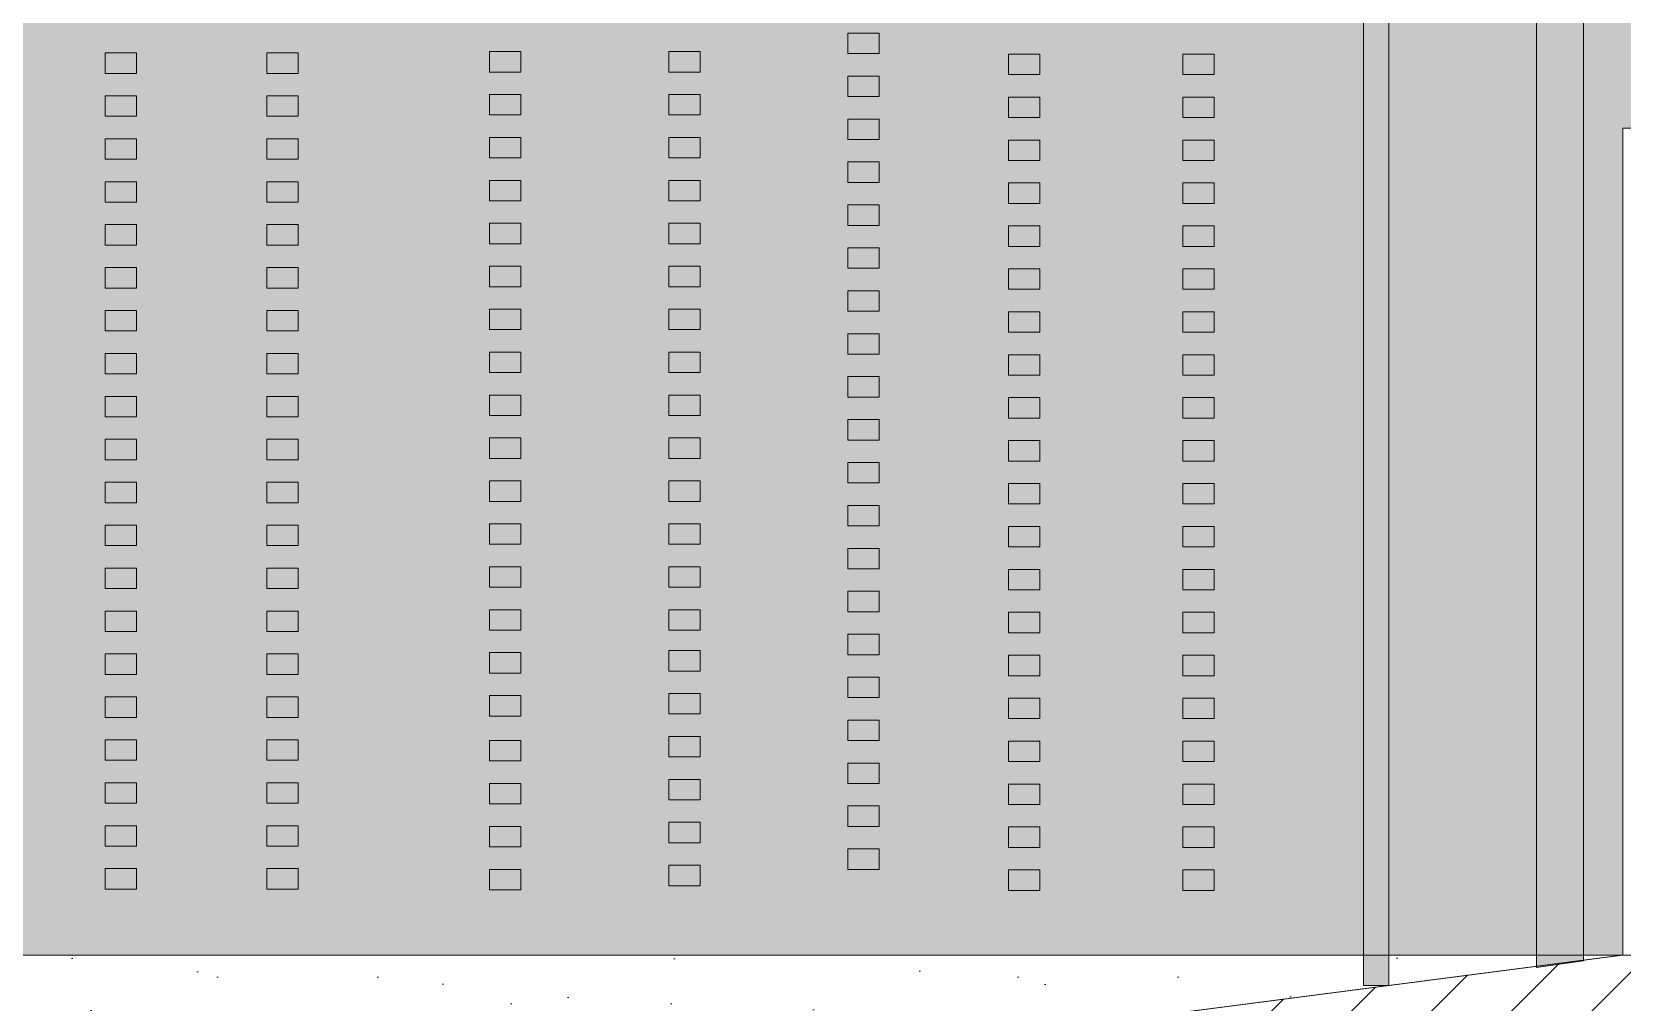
# Model space of a CAD drawing. Header units: millimetres. Extents: x 476244520 to 476657119, y 4620824743 to 4621446928.
# Drawn here: x 476624917 to 476629975, y 4621025817 to 4621028902 of the extents above; entities that cross this region are included whole.
import ezdxf

# ---------------------------------------------------------------- set-up
doc = ezdxf.new("R2010")
doc.units = ezdxf.units.MM
doc.header["$MEASUREMENT"] = 0
for name, color, linetype, lineweight in [('0_Pen_No__250_Pen_No__255', 255, 'Continuous', 0), ('0_Pen_No__250_Pen_No__7', 7, 'Continuous', 0), ('2D Drafting - General_Pen_No__7_Pen_No__250', 7, 'Continuous', 0), ('2D Drafting - General_Pen_No__7_Pen_No__7', 7, 'Continuous', 0), ('New_2D Drafting - General_Pen_No__30_Pen_No__9_Pen_No__9_Pen_No__255', 255, 'Continuous', 0), ('New_2D Drafting - General_Pen_No__30_Pen_No__9_Pen_No__9_Pen_No__42', 250, 'Continuous', 0), ('New_2D Drafting - General_Pen_No__30_Pen_No__9_Pen_No__9_Pen_No__7', 7, 'Continuous', 0), ('New_Structural - Bearing_Pen_No__250', 7, 'Continuous', 0)]:
    doc.layers.add(name, color=color, linetype=linetype, lineweight=lineweight)
doc.layers.add('New_2D Drafting - General_Pen_No__30_Pen_No__9_Pen_No__9_Pen_No__254', color=7, linetype='Continuous', lineweight=0, true_color=0xcccccc)

msp = doc.modelspace()

# ---------------------------------------------------------------- hatches: boundary and pattern name
at = {"layer": '0_Pen_No__250_Pen_No__255', "linetype": 'Continuous', "lineweight": 0, "true_color": 0x3f3f3f}
msp.add_hatch(color=250, dxfattribs=at).paths.add_polyline_path([(476629231.964, 4621025869.8), (476629231.699, 4621035931.231), (476629151.7, 4621035931.231), (476629151.7, 4621035828.83), (476629151.695, 4621025869.8)])
at = {"layer": '2D Drafting - General_Pen_No__7_Pen_No__7', "linetype": 'Continuous', "lineweight": 0}
h = msp.add_hatch(dxfattribs=at)
h.set_pattern_fill('MASONRY_BLOCK', style=0, pattern_type=2)
h.set_pattern_definition([(45, (476844527.15, 4621385791.04), (-127.27922, 127.27922), [])])
h.paths.add_polyline_path([(476638990.415, 4621025966.681), (476638990.415, 4621025409.695), (476629956.096, 4621025409.695), (476612277.026, 4621023110.182), (476607039.153, 4621023110.189), (476607039.153, 4621023667.311), (476612277.162, 4621023666.024), (476629976.822, 4621025966.681)])
at = {"layer": 'New_2D Drafting - General_Pen_No__30_Pen_No__9_Pen_No__9_Pen_No__254', "linetype": 'Continuous', "lineweight": 0, "true_color": 0xcccccc}
h = msp.add_hatch(dxfattribs=at)
h.set_pattern_fill('BRICK___RUNNING_BOND', color=254, style=0, pattern_type=2)
h.set_pattern_definition([(0, (476622876.87, 4621034175.24), (0, 66.64), []), (90, (476622876.87, 4621034175.24), (-244.8, 0), [66.64, -66.64]), (90, (476622999.27, 4621034241.88), (-244.8, 0), [66.64, -66.64])])
h.paths.add_polyline_path([(476630047.219, 4621038706.026), (476630047.226, 4621028596.024), (476629976.822, 4621028596.024), (476629976.822, 4621025966.681), (476629972.268, 4621025966.024), (476612277.162, 4621025966.024), (476612207.162, 4621025966.024), (476612207.162, 4621029166.014), (476612207.162, 4621039165.621), (476630047.219, 4621039165.617)])
h.paths.add_polyline_path([(476621777.992, 4621031666.024), (476620177.559, 4621031666.024), (476620177.559, 4621030066.024), (476621777.992, 4621030066.024)], flags=0)
h.paths.add_polyline_path([(476621777.558, 4621036466.024), (476620177.559, 4621036466.024), (476620177.559, 4621038066.024), (476621777.558, 4621038066.024)], flags=0)
h.paths.add_polyline_path([(476620177.559, 4621033266.024), (476621777.992, 4621033266.024), (476621777.992, 4621034866.024), (476620177.559, 4621034866.024)], flags=0)
h.paths.add_polyline_path([(476620177.077, 4621026866.024), (476620177.077, 4621028466.024), (476621777.078, 4621028466.024), (476621777.078, 4621026866.024)], flags=0)
h.paths.add_polyline_path([(476618177.219, 4621038066.024), (476616577.219, 4621038066.024), (476616577.219, 4621036466.024), (476618177.219, 4621036466.024)], flags=0)
h.paths.add_polyline_path([(476618177.219, 4621034866.024), (476616577.219, 4621034866.024), (476616577.219, 4621033266.024), (476618177.219, 4621033266.024)], flags=0)
h.paths.add_polyline_path([(476618177.219, 4621031666.024), (476616577.219, 4621031666.024), (476616577.219, 4621030066.024), (476618177.219, 4621030066.024)], flags=0)
h.paths.add_polyline_path([(476618176.823, 4621028466.024), (476616576.823, 4621028466.024), (476616576.823, 4621026866.024), (476618176.823, 4621026866.024)], flags=0)
at = {"layer": 'New_2D Drafting - General_Pen_No__30_Pen_No__9_Pen_No__9_Pen_No__255', "linetype": 'Continuous', "lineweight": 0}
msp.add_hatch(color=255, dxfattribs=at).paths.add_polyline_path([(476629701.868, 4621025927.057), (476629851.868, 4621025948.674), (476629851.868, 4621038466.05), (476629701.868, 4621038466.05)])
at = {"layer": 'New_2D Drafting - General_Pen_No__30_Pen_No__9_Pen_No__9_Pen_No__42', "linetype": 'Continuous', "lineweight": 0}
h = msp.add_hatch(dxfattribs=at)
h.set_pattern_fill('CUT_STONE', color=250, style=0, pattern_type=2)
h.set_pattern_definition([(45, (476622876.87, 4621034975.24), (-254.5584, 254.5584), [0, -240, 0, -360]), (110, (476623676.87, 4621034975.24), (338.289, 123.127), [0, -176, 0, -304])])
h.paths.add_polyline_path([(476612277.162, 4621025966.024), (476629972.268, 4621025966.024), (476612277.162, 4621023666.024)])

# ---------------------------------------------------------------- linework, layer by layer
at = {"layer": '0_Pen_No__250_Pen_No__7', "color": 7, "linetype": 'Continuous', "lineweight": 0, "flags": 128}
msp.add_lwpolyline([(476629231.964, 4621025869.8), (476629231.699, 4621035931.231), (476629151.7, 4621035931.231), (476629151.7, 4621035828.83), (476629151.695, 4621025869.8)], close=True, dxfattribs=at)
at = {"layer": '2D Drafting - General_Pen_No__7_Pen_No__250', "color": 7, "linetype": 'Continuous', "lineweight": 0, "flags": 128}
msp.add_lwpolyline([(476638990.415, 4621025966.681), (476638990.415, 4621025409.695), (476629956.096, 4621025409.695), (476612277.026, 4621023110.182), (476607039.153, 4621023110.189), (476607039.153, 4621023667.311), (476612277.162, 4621023666.024), (476629976.822, 4621025966.681)], close=True, dxfattribs=at)
at = {"layer": 'New_2D Drafting - General_Pen_No__30_Pen_No__9_Pen_No__9_Pen_No__7', "color": 7, "linetype": 'Continuous', "lineweight": 0, "flags": 128}
for points in [[(476630047.219, 4621038706.026), (476630047.226, 4621028596.024), (476629976.822, 4621028596.024), (476629976.822, 4621025966.681), (476629972.268, 4621025966.024), (476612277.162, 4621025966.024), (476612207.162, 4621025966.024), (476612207.162, 4621029166.014), (476612207.162, 4621039165.621), (476630047.219, 4621039165.617)], [(476629701.868, 4621025927.057), (476629851.868, 4621025948.674), (476629851.868, 4621038466.05), (476629701.868, 4621038466.05)], [(476612277.162, 4621025966.024), (476629972.268, 4621025966.024), (476612277.162, 4621023666.024)]]:
    msp.add_lwpolyline(points, close=True, dxfattribs=at)
at = {"layer": 'New_Structural - Bearing_Pen_No__250', "color": 7, "linetype": 'Continuous', "lineweight": 0}
for p, q in [((476627511.732, 4621028832.887), (476627511.732, 4621028897.887)), ((476627611.404, 4621028897.887), (476627511.732, 4621028897.887)), ((476627611.404, 4621028832.887), (476627611.404, 4621028897.887)), ((476625149.596, 4621028835.163), (476625249.269, 4621028835.163)), ((476625149.596, 4621028770.163), (476625149.596, 4621028835.163)), ((476625249.269, 4621028770.163), (476625249.269, 4621028835.163)), ((476625664.33, 4621028835.163), (476625764.002, 4621028835.163)), ((476625664.33, 4621028770.163), (476625664.33, 4621028835.163)), ((476625764.002, 4621028770.163), (476625764.002, 4621028835.163)), ((476626372.387, 4621028774.404), (476626372.387, 4621028839.404)), ((476626472.06, 4621028839.404), (476626372.387, 4621028839.404)), ((476626472.06, 4621028774.404), (476626472.06, 4621028839.404)), ((476626942.06, 4621028774.404), (476626942.06, 4621028839.404)), ((476627041.732, 4621028839.404), (476626942.06, 4621028839.404)), ((476627041.732, 4621028774.404), (476627041.732, 4621028839.404)), ((476627611.404, 4621028832.887), (476627511.732, 4621028832.887)), ((476628023.284, 4621028831.085), (476628122.957, 4621028831.085)), ((476628023.284, 4621028766.085), (476628023.284, 4621028831.085)), ((476628122.957, 4621028766.085), (476628122.957, 4621028831.085)), ((476628577.567, 4621028831.085), (476628677.239, 4621028831.085)), ((476628577.567, 4621028766.085), (476628577.567, 4621028831.085)), ((476628677.239, 4621028766.085), (476628677.239, 4621028831.085)), ((476625149.596, 4621028770.163), (476625249.269, 4621028770.163)), ((476625664.33, 4621028770.163), (476625764.002, 4621028770.163)), ((476626472.06, 4621028774.404), (476626372.387, 4621028774.404)), ((476627041.732, 4621028774.404), (476626942.06, 4621028774.404)), ((476627511.732, 4621028696.37), (476627511.732, 4621028761.37)), ((476627611.404, 4621028761.37), (476627511.732, 4621028761.37)), ((476627611.404, 4621028696.37), (476627611.404, 4621028761.37)), ((476628023.284, 4621028766.085), (476628122.957, 4621028766.085)), ((476628577.567, 4621028766.085), (476628677.239, 4621028766.085)), ((476625149.596, 4621028698.645), (476625249.269, 4621028698.645)), ((476625149.596, 4621028633.645), (476625149.596, 4621028698.645)), ((476625249.269, 4621028633.645), (476625249.269, 4621028698.645)), ((476625664.33, 4621028698.645), (476625764.002, 4621028698.645)), ((476625664.33, 4621028633.645), (476625664.33, 4621028698.645)), ((476625764.002, 4621028633.645), (476625764.002, 4621028698.645)), ((476626372.387, 4621028637.887), (476626372.387, 4621028702.887)), ((476626472.06, 4621028702.887), (476626372.387, 4621028702.887)), ((476626472.06, 4621028637.887), (476626472.06, 4621028702.887)), ((476626942.06, 4621028637.887), (476626942.06, 4621028702.887)), ((476627041.732, 4621028702.887), (476626942.06, 4621028702.887)), ((476627041.732, 4621028637.887), (476627041.732, 4621028702.887)), ((476627611.404, 4621028696.37), (476627511.732, 4621028696.37)), ((476628023.284, 4621028694.568), (476628122.957, 4621028694.568)), ((476628023.284, 4621028629.568), (476628023.284, 4621028694.568)), ((476628122.957, 4621028629.568), (476628122.957, 4621028694.568)), ((476628577.567, 4621028694.568), (476628677.239, 4621028694.568)), ((476628577.567, 4621028629.568), (476628577.567, 4621028694.568)), ((476628677.239, 4621028629.568), (476628677.239, 4621028694.568)), ((476625149.596, 4621028633.645), (476625249.269, 4621028633.645)), ((476625664.33, 4621028633.645), (476625764.002, 4621028633.645)), ((476626472.06, 4621028637.887), (476626372.387, 4621028637.887)), ((476627041.732, 4621028637.887), (476626942.06, 4621028637.887)), ((476627511.732, 4621028559.852), (476627511.732, 4621028624.852)), ((476627611.404, 4621028624.852), (476627511.732, 4621028624.852)), ((476627611.404, 4621028559.852), (476627611.404, 4621028624.852)), ((476628023.284, 4621028629.568), (476628122.957, 4621028629.568)), ((476628577.567, 4621028629.568), (476628677.239, 4621028629.568)), ((476625149.596, 4621028562.128), (476625249.269, 4621028562.128)), ((476625149.596, 4621028497.128), (476625149.596, 4621028562.128)), ((476625249.269, 4621028497.128), (476625249.269, 4621028562.128)), ((476625664.33, 4621028562.128), (476625764.002, 4621028562.128)), ((476625664.33, 4621028497.128), (476625664.33, 4621028562.128)), ((476625764.002, 4621028497.128), (476625764.002, 4621028562.128)), ((476626372.387, 4621028501.37), (476626372.387, 4621028566.37)), ((476626472.06, 4621028566.37), (476626372.387, 4621028566.37)), ((476626472.06, 4621028501.37), (476626472.06, 4621028566.37)), ((476626942.06, 4621028501.37), (476626942.06, 4621028566.37)), ((476627041.732, 4621028566.37), (476626942.06, 4621028566.37)), ((476627041.732, 4621028501.37), (476627041.732, 4621028566.37)), ((476627611.404, 4621028559.852), (476627511.732, 4621028559.852)), ((476628023.284, 4621028558.051), (476628122.957, 4621028558.051)), ((476628023.284, 4621028493.051), (476628023.284, 4621028558.051)), ((476628122.957, 4621028493.051), (476628122.957, 4621028558.051)), ((476628577.567, 4621028558.051), (476628677.239, 4621028558.051)), ((476628577.567, 4621028493.051), (476628577.567, 4621028558.051)), ((476628677.239, 4621028493.051), (476628677.239, 4621028558.051)), ((476625149.596, 4621028497.128), (476625249.269, 4621028497.128)), ((476625664.33, 4621028497.128), (476625764.002, 4621028497.128)), ((476626472.06, 4621028501.37), (476626372.387, 4621028501.37)), ((476627041.732, 4621028501.37), (476626942.06, 4621028501.37)), ((476627511.732, 4621028423.335), (476627511.732, 4621028488.335)), ((476627611.404, 4621028488.335), (476627511.732, 4621028488.335)), ((476627611.404, 4621028423.335), (476627611.404, 4621028488.335)), ((476628023.284, 4621028493.051), (476628122.957, 4621028493.051)), ((476628577.567, 4621028493.051), (476628677.239, 4621028493.051)), ((476625149.596, 4621028425.611), (476625249.269, 4621028425.611)), ((476625149.596, 4621028360.611), (476625149.596, 4621028425.611)), ((476625249.269, 4621028360.611), (476625249.269, 4621028425.611)), ((476625664.33, 4621028425.611), (476625764.002, 4621028425.611)), ((476625664.33, 4621028360.611), (476625664.33, 4621028425.611)), ((476625764.002, 4621028360.611), (476625764.002, 4621028425.611)), ((476626372.387, 4621028364.852), (476626372.387, 4621028429.852)), ((476626472.06, 4621028429.852), (476626372.387, 4621028429.852)), ((476626472.06, 4621028364.852), (476626472.06, 4621028429.852)), ((476626942.06, 4621028364.852), (476626942.06, 4621028429.852)), ((476627041.732, 4621028429.852), (476626942.06, 4621028429.852)), ((476627041.732, 4621028364.852), (476627041.732, 4621028429.852)), ((476627611.404, 4621028423.335), (476627511.732, 4621028423.335)), ((476628023.284, 4621028421.533), (476628122.957, 4621028421.533)), ((476628023.284, 4621028356.533), (476628023.284, 4621028421.533)), ((476628122.957, 4621028356.533), (476628122.957, 4621028421.533)), ((476628577.567, 4621028421.533), (476628677.239, 4621028421.533)), ((476628577.567, 4621028356.533), (476628577.567, 4621028421.533)), ((476628677.239, 4621028356.533), (476628677.239, 4621028421.533)), ((476625149.596, 4621028360.611), (476625249.269, 4621028360.611)), ((476625664.33, 4621028360.611), (476625764.002, 4621028360.611)), ((476626472.06, 4621028364.852), (476626372.387, 4621028364.852)), ((476627041.732, 4621028364.852), (476626942.06, 4621028364.852)), ((476627511.732, 4621028286.818), (476627511.732, 4621028351.818)), ((476627611.404, 4621028351.818), (476627511.732, 4621028351.818)), ((476627611.404, 4621028286.818), (476627611.404, 4621028351.818)), ((476628023.284, 4621028356.533), (476628122.957, 4621028356.533)), ((476628577.567, 4621028356.533), (476628677.239, 4621028356.533)), ((476625149.596, 4621028289.094), (476625249.269, 4621028289.094)), ((476625149.596, 4621028224.094), (476625149.596, 4621028289.094)), ((476625249.269, 4621028224.094), (476625249.269, 4621028289.094)), ((476625664.33, 4621028289.094), (476625764.002, 4621028289.094)), ((476625664.33, 4621028224.094), (476625664.33, 4621028289.094)), ((476625764.002, 4621028224.094), (476625764.002, 4621028289.094)), ((476626372.387, 4621028228.335), (476626372.387, 4621028293.335)), ((476626472.06, 4621028293.335), (476626372.387, 4621028293.335)), ((476626472.06, 4621028228.335), (476626472.06, 4621028293.335)), ((476626942.06, 4621028228.335), (476626942.06, 4621028293.335)), ((476627041.732, 4621028293.335), (476626942.06, 4621028293.335)), ((476627041.732, 4621028228.335), (476627041.732, 4621028293.335)), ((476627611.404, 4621028286.818), (476627511.732, 4621028286.818)), ((476628023.284, 4621028285.016), (476628122.957, 4621028285.016)), ((476628023.284, 4621028220.016), (476628023.284, 4621028285.016)), ((476628122.957, 4621028220.016), (476628122.957, 4621028285.016)), ((476628577.567, 4621028285.016), (476628677.239, 4621028285.016)), ((476628577.567, 4621028220.016), (476628577.567, 4621028285.016)), ((476628677.239, 4621028220.016), (476628677.239, 4621028285.016)), ((476625149.596, 4621028224.094), (476625249.269, 4621028224.094)), ((476625664.33, 4621028224.094), (476625764.002, 4621028224.094)), ((476626472.06, 4621028228.335), (476626372.387, 4621028228.335)), ((476627041.732, 4621028228.335), (476626942.06, 4621028228.335)), ((476628023.284, 4621028220.016), (476628122.957, 4621028220.016)), ((476628577.567, 4621028220.016), (476628677.239, 4621028220.016)), ((476627511.732, 4621028150.301), (476627511.732, 4621028215.301)), ((476627611.404, 4621028215.301), (476627511.732, 4621028215.301)), ((476627611.404, 4621028150.301), (476627611.404, 4621028215.301)), ((476625149.596, 4621028152.576), (476625249.269, 4621028152.576)), ((476625149.596, 4621028087.576), (476625149.596, 4621028152.576)), ((476625249.269, 4621028087.576), (476625249.269, 4621028152.576)), ((476625664.33, 4621028152.576), (476625764.002, 4621028152.576)), ((476625664.33, 4621028087.576), (476625664.33, 4621028152.576)), ((476625764.002, 4621028087.576), (476625764.002, 4621028152.576)), ((476626372.387, 4621028091.818), (476626372.387, 4621028156.818)), ((476626472.06, 4621028156.818), (476626372.387, 4621028156.818)), ((476626472.06, 4621028091.818), (476626472.06, 4621028156.818)), ((476626942.06, 4621028091.818), (476626942.06, 4621028156.818)), ((476627041.732, 4621028156.818), (476626942.06, 4621028156.818)), ((476627041.732, 4621028091.818), (476627041.732, 4621028156.818)), ((476627611.404, 4621028150.301), (476627511.732, 4621028150.301)), ((476628023.284, 4621028148.499), (476628122.957, 4621028148.499)), ((476628023.284, 4621028083.499), (476628023.284, 4621028148.499)), ((476628122.957, 4621028083.499), (476628122.957, 4621028148.499)), ((476628577.567, 4621028148.499), (476628677.239, 4621028148.499)), ((476628577.567, 4621028083.499), (476628577.567, 4621028148.499)), ((476628677.239, 4621028083.499), (476628677.239, 4621028148.499)), ((476625149.596, 4621028087.576), (476625249.269, 4621028087.576)), ((476625664.33, 4621028087.576), (476625764.002, 4621028087.576)), ((476626472.06, 4621028091.818), (476626372.387, 4621028091.818)), ((476627041.732, 4621028091.818), (476626942.06, 4621028091.818)), ((476627511.732, 4621028013.783), (476627511.732, 4621028078.783)), ((476627611.404, 4621028078.783), (476627511.732, 4621028078.783)), ((476627611.404, 4621028013.783), (476627611.404, 4621028078.783)), ((476628023.284, 4621028083.499), (476628122.957, 4621028083.499)), ((476628577.567, 4621028083.499), (476628677.239, 4621028083.499)), ((476626372.387, 4621027955.301), (476626372.387, 4621028020.301)), ((476626472.06, 4621028020.301), (476626372.387, 4621028020.301)), ((476626472.06, 4621027955.301), (476626472.06, 4621028020.301)), ((476626942.06, 4621027955.301), (476626942.06, 4621028020.301)), ((476627041.732, 4621028020.301), (476626942.06, 4621028020.301)), ((476627041.732, 4621027955.301), (476627041.732, 4621028020.301)), ((476625149.596, 4621028016.059), (476625249.269, 4621028016.059)), ((476625149.596, 4621027951.059), (476625149.596, 4621028016.059)), ((476625249.269, 4621027951.059), (476625249.269, 4621028016.059)), ((476625664.33, 4621028016.059), (476625764.002, 4621028016.059)), ((476625664.33, 4621027951.059), (476625664.33, 4621028016.059)), ((476625764.002, 4621027951.059), (476625764.002, 4621028016.059)), ((476627611.404, 4621028013.783), (476627511.732, 4621028013.783)), ((476628023.284, 4621028011.981), (476628122.957, 4621028011.981)), ((476628023.284, 4621027946.981), (476628023.284, 4621028011.981)), ((476628122.957, 4621027946.981), (476628122.957, 4621028011.981)), ((476628577.567, 4621028011.981), (476628677.239, 4621028011.981)), ((476628577.567, 4621027946.981), (476628577.567, 4621028011.981)), ((476628677.239, 4621027946.981), (476628677.239, 4621028011.981)), ((476625149.596, 4621027951.059), (476625249.269, 4621027951.059)), ((476625664.33, 4621027951.059), (476625764.002, 4621027951.059)), ((476626472.06, 4621027955.301), (476626372.387, 4621027955.301)), ((476627041.732, 4621027955.301), (476626942.06, 4621027955.301)), ((476627511.732, 4621027877.266), (476627511.732, 4621027942.266)), ((476627611.404, 4621027942.266), (476627511.732, 4621027942.266)), ((476627611.404, 4621027877.266), (476627611.404, 4621027942.266)), ((476628023.284, 4621027946.981), (476628122.957, 4621027946.981)), ((476628577.567, 4621027946.981), (476628677.239, 4621027946.981)), ((476625149.596, 4621027879.542), (476625249.269, 4621027879.542)), ((476625149.596, 4621027814.542), (476625149.596, 4621027879.542)), ((476625249.269, 4621027814.542), (476625249.269, 4621027879.542)), ((476625664.33, 4621027879.542), (476625764.002, 4621027879.542)), ((476625664.33, 4621027814.542), (476625664.33, 4621027879.542)), ((476625764.002, 4621027814.542), (476625764.002, 4621027879.542)), ((476626372.387, 4621027818.783), (476626372.387, 4621027883.783)), ((476626472.06, 4621027883.783), (476626372.387, 4621027883.783)), ((476626472.06, 4621027818.783), (476626472.06, 4621027883.783)), ((476626942.06, 4621027818.783), (476626942.06, 4621027883.783)), ((476627041.732, 4621027883.783), (476626942.06, 4621027883.783)), ((476627041.732, 4621027818.783), (476627041.732, 4621027883.783)), ((476627611.404, 4621027877.266), (476627511.732, 4621027877.266)), ((476628023.284, 4621027875.464), (476628122.957, 4621027875.464)), ((476628023.284, 4621027810.464), (476628023.284, 4621027875.464)), ((476628122.957, 4621027810.464), (476628122.957, 4621027875.464)), ((476628577.567, 4621027875.464), (476628677.239, 4621027875.464)), ((476628577.567, 4621027810.464), (476628577.567, 4621027875.464)), ((476628677.239, 4621027810.464), (476628677.239, 4621027875.464)), ((476625149.596, 4621027814.542), (476625249.269, 4621027814.542)), ((476625664.33, 4621027814.542), (476625764.002, 4621027814.542)), ((476626472.06, 4621027818.783), (476626372.387, 4621027818.783)), ((476627041.732, 4621027818.783), (476626942.06, 4621027818.783)), ((476627511.732, 4621027740.749), (476627511.732, 4621027805.749)), ((476627611.404, 4621027805.749), (476627511.732, 4621027805.749)), ((476627611.404, 4621027740.749), (476627611.404, 4621027805.749)), ((476628023.284, 4621027810.464), (476628122.957, 4621027810.464)), ((476628577.567, 4621027810.464), (476628677.239, 4621027810.464)), ((476625149.596, 4621027743.024), (476625249.269, 4621027743.024)), ((476625149.596, 4621027678.024), (476625149.596, 4621027743.024)), ((476625249.269, 4621027678.024), (476625249.269, 4621027743.024)), ((476625664.33, 4621027743.024), (476625764.002, 4621027743.024)), ((476625664.33, 4621027678.024), (476625664.33, 4621027743.024)), ((476625764.002, 4621027678.024), (476625764.002, 4621027743.024)), ((476626372.387, 4621027682.266), (476626372.387, 4621027747.266)), ((476626472.06, 4621027747.266), (476626372.387, 4621027747.266)), ((476626472.06, 4621027682.266), (476626472.06, 4621027747.266)), ((476626942.06, 4621027682.266), (476626942.06, 4621027747.266)), ((476627041.732, 4621027747.266), (476626942.06, 4621027747.266)), ((476627041.732, 4621027682.266), (476627041.732, 4621027747.266)), ((476627611.404, 4621027740.749), (476627511.732, 4621027740.749)), ((476628023.284, 4621027738.947), (476628122.957, 4621027738.947)), ((476628023.284, 4621027673.947), (476628023.284, 4621027738.947)), ((476628122.957, 4621027673.947), (476628122.957, 4621027738.947)), ((476628577.567, 4621027738.947), (476628677.239, 4621027738.947)), ((476628577.567, 4621027673.947), (476628577.567, 4621027738.947)), ((476628677.239, 4621027673.947), (476628677.239, 4621027738.947)), ((476625149.596, 4621027678.024), (476625249.269, 4621027678.024)), ((476625664.33, 4621027678.024), (476625764.002, 4621027678.024)), ((476626472.06, 4621027682.266), (476626372.387, 4621027682.266)), ((476627041.732, 4621027682.266), (476626942.06, 4621027682.266)), ((476627511.732, 4621027604.232), (476627511.732, 4621027669.232)), ((476627611.404, 4621027669.232), (476627511.732, 4621027669.232)), ((476627611.404, 4621027604.232), (476627611.404, 4621027669.232)), ((476628023.284, 4621027673.947), (476628122.957, 4621027673.947)), ((476628577.567, 4621027673.947), (476628677.239, 4621027673.947)), ((476625149.596, 4621027606.507), (476625249.269, 4621027606.507)), ((476625149.596, 4621027541.507), (476625149.596, 4621027606.507)), ((476625249.269, 4621027541.507), (476625249.269, 4621027606.507)), ((476625664.33, 4621027606.507), (476625764.002, 4621027606.507)), ((476625664.33, 4621027541.507), (476625664.33, 4621027606.507)), ((476625764.002, 4621027541.507), (476625764.002, 4621027606.507)), ((476626372.387, 4621027545.749), (476626372.387, 4621027610.749)), ((476626472.06, 4621027610.749), (476626372.387, 4621027610.749)), ((476626472.06, 4621027545.749), (476626472.06, 4621027610.749)), ((476626942.06, 4621027545.749), (476626942.06, 4621027610.749)), ((476627041.732, 4621027610.749), (476626942.06, 4621027610.749)), ((476627041.732, 4621027545.749), (476627041.732, 4621027610.749)), ((476627611.404, 4621027604.232), (476627511.732, 4621027604.232)), ((476628023.284, 4621027602.43), (476628122.957, 4621027602.43)), ((476628023.284, 4621027537.43), (476628023.284, 4621027602.43)), ((476628122.957, 4621027537.43), (476628122.957, 4621027602.43)), ((476628577.567, 4621027602.43), (476628677.239, 4621027602.43)), ((476628577.567, 4621027537.43), (476628577.567, 4621027602.43)), ((476628677.239, 4621027537.43), (476628677.239, 4621027602.43)), ((476625149.596, 4621027541.507), (476625249.269, 4621027541.507)), ((476625664.33, 4621027541.507), (476625764.002, 4621027541.507)), ((476626472.06, 4621027545.749), (476626372.387, 4621027545.749)), ((476627041.732, 4621027545.749), (476626942.06, 4621027545.749)), ((476627511.732, 4621027467.714), (476627511.732, 4621027532.714)), ((476627611.404, 4621027532.714), (476627511.732, 4621027532.714)), ((476627611.404, 4621027467.714), (476627611.404, 4621027532.714)), ((476628023.284, 4621027537.43), (476628122.957, 4621027537.43)), ((476628577.567, 4621027537.43), (476628677.239, 4621027537.43)), ((476625149.596, 4621027469.99), (476625249.269, 4621027469.99)), ((476625149.596, 4621027404.99), (476625149.596, 4621027469.99)), ((476625249.269, 4621027404.99), (476625249.269, 4621027469.99)), ((476625664.33, 4621027469.99), (476625764.002, 4621027469.99)), ((476625664.33, 4621027404.99), (476625664.33, 4621027469.99)), ((476625764.002, 4621027404.99), (476625764.002, 4621027469.99)), ((476626372.387, 4621027409.232), (476626372.387, 4621027474.232)), ((476626472.06, 4621027474.232), (476626372.387, 4621027474.232)), ((476626472.06, 4621027409.232), (476626472.06, 4621027474.232)), ((476626942.06, 4621027409.232), (476626942.06, 4621027474.232)), ((476627041.732, 4621027474.232), (476626942.06, 4621027474.232)), ((476627041.732, 4621027409.232), (476627041.732, 4621027474.232)), ((476627611.404, 4621027467.714), (476627511.732, 4621027467.714)), ((476628023.284, 4621027465.912), (476628122.957, 4621027465.912)), ((476628023.284, 4621027400.912), (476628023.284, 4621027465.912)), ((476628122.957, 4621027400.912), (476628122.957, 4621027465.912)), ((476628577.567, 4621027465.912), (476628677.239, 4621027465.912)), ((476628577.567, 4621027400.912), (476628577.567, 4621027465.912)), ((476628677.239, 4621027400.912), (476628677.239, 4621027465.912)), ((476626472.06, 4621027409.232), (476626372.387, 4621027409.232)), ((476627041.732, 4621027409.232), (476626942.06, 4621027409.232)), ((476625149.596, 4621027404.99), (476625249.269, 4621027404.99)), ((476625664.33, 4621027404.99), (476625764.002, 4621027404.99)), ((476627511.732, 4621027331.197), (476627511.732, 4621027396.197)), ((476627611.404, 4621027396.197), (476627511.732, 4621027396.197)), ((476627611.404, 4621027331.197), (476627611.404, 4621027396.197)), ((476628023.284, 4621027400.912), (476628122.957, 4621027400.912)), ((476628577.567, 4621027400.912), (476628677.239, 4621027400.912)), ((476625149.596, 4621027333.473), (476625249.269, 4621027333.473)), ((476625149.596, 4621027268.473), (476625149.596, 4621027333.473)), ((476625249.269, 4621027268.473), (476625249.269, 4621027333.473)), ((476625664.33, 4621027333.473), (476625764.002, 4621027333.473)), ((476625664.33, 4621027268.473), (476625664.33, 4621027333.473)), ((476625764.002, 4621027268.473), (476625764.002, 4621027333.473)), ((476626372.387, 4621027272.714), (476626372.387, 4621027337.714)), ((476626472.06, 4621027337.714), (476626372.387, 4621027337.714)), ((476626472.06, 4621027272.714), (476626472.06, 4621027337.714)), ((476626942.06, 4621027272.714), (476626942.06, 4621027337.714)), ((476627041.732, 4621027337.714), (476626942.06, 4621027337.714)), ((476627041.732, 4621027272.714), (476627041.732, 4621027337.714)), ((476627611.404, 4621027331.197), (476627511.732, 4621027331.197)), ((476628023.284, 4621027329.395), (476628122.957, 4621027329.395)), ((476628023.284, 4621027264.395), (476628023.284, 4621027329.395)), ((476628122.957, 4621027264.395), (476628122.957, 4621027329.395)), ((476628577.567, 4621027329.395), (476628677.239, 4621027329.395)), ((476628577.567, 4621027264.395), (476628577.567, 4621027329.395)), ((476628677.239, 4621027264.395), (476628677.239, 4621027329.395)), ((476625149.596, 4621027268.473), (476625249.269, 4621027268.473)), ((476625664.33, 4621027268.473), (476625764.002, 4621027268.473)), ((476626472.06, 4621027272.714), (476626372.387, 4621027272.714)), ((476627041.732, 4621027272.714), (476626942.06, 4621027272.714)), ((476627511.732, 4621027194.68), (476627511.732, 4621027259.68)), ((476627611.404, 4621027259.68), (476627511.732, 4621027259.68)), ((476627611.404, 4621027194.68), (476627611.404, 4621027259.68)), ((476628023.284, 4621027264.395), (476628122.957, 4621027264.395)), ((476628577.567, 4621027264.395), (476628677.239, 4621027264.395)), ((476625149.596, 4621027196.955), (476625249.269, 4621027196.955)), ((476625149.596, 4621027131.955), (476625149.596, 4621027196.955)), ((476625249.269, 4621027131.955), (476625249.269, 4621027196.955)), ((476625664.33, 4621027196.955), (476625764.002, 4621027196.955)), ((476625664.33, 4621027131.955), (476625664.33, 4621027196.955)), ((476625764.002, 4621027131.955), (476625764.002, 4621027196.955)), ((476626372.387, 4621027136.197), (476626372.387, 4621027201.197)), ((476626472.06, 4621027201.197), (476626372.387, 4621027201.197)), ((476626472.06, 4621027136.197), (476626472.06, 4621027201.197)), ((476626942.06, 4621027136.197), (476626942.06, 4621027201.197)), ((476627041.732, 4621027201.197), (476626942.06, 4621027201.197)), ((476627041.732, 4621027136.197), (476627041.732, 4621027201.197)), ((476627611.404, 4621027194.68), (476627511.732, 4621027194.68)), ((476628023.284, 4621027192.878), (476628122.957, 4621027192.878)), ((476628023.284, 4621027127.878), (476628023.284, 4621027192.878)), ((476628122.957, 4621027127.878), (476628122.957, 4621027192.878)), ((476628577.567, 4621027192.878), (476628677.239, 4621027192.878)), ((476628577.567, 4621027127.878), (476628577.567, 4621027192.878)), ((476628677.239, 4621027127.878), (476628677.239, 4621027192.878)), ((476625149.596, 4621027131.955), (476625249.269, 4621027131.955)), ((476625664.33, 4621027131.955), (476625764.002, 4621027131.955)), ((476626472.06, 4621027136.197), (476626372.387, 4621027136.197)), ((476627041.732, 4621027136.197), (476626942.06, 4621027136.197)), ((476627511.732, 4621027058.162), (476627511.732, 4621027123.162)), ((476627611.404, 4621027123.162), (476627511.732, 4621027123.162)), ((476627611.404, 4621027058.162), (476627611.404, 4621027123.162)), ((476628023.284, 4621027127.878), (476628122.957, 4621027127.878)), ((476628577.567, 4621027127.878), (476628677.239, 4621027127.878)), ((476625149.596, 4621027060.438), (476625249.269, 4621027060.438)), ((476625149.596, 4621026995.438), (476625149.596, 4621027060.438)), ((476625249.269, 4621026995.438), (476625249.269, 4621027060.438)), ((476625664.33, 4621027060.438), (476625764.002, 4621027060.438)), ((476625664.33, 4621026995.438), (476625664.33, 4621027060.438)), ((476625764.002, 4621026995.438), (476625764.002, 4621027060.438)), ((476626372.387, 4621026999.68), (476626372.387, 4621027064.68)), ((476626472.06, 4621027064.68), (476626372.387, 4621027064.68)), ((476626472.06, 4621026999.68), (476626472.06, 4621027064.68)), ((476626942.06, 4621026999.68), (476626942.06, 4621027064.68)), ((476627041.732, 4621027064.68), (476626942.06, 4621027064.68)), ((476627041.732, 4621026999.68), (476627041.732, 4621027064.68)), ((476627611.404, 4621027058.162), (476627511.732, 4621027058.162)), ((476628023.284, 4621027056.361), (476628122.957, 4621027056.361)), ((476628023.284, 4621026991.361), (476628023.284, 4621027056.361)), ((476628122.957, 4621026991.361), (476628122.957, 4621027056.361)), ((476628577.567, 4621027056.361), (476628677.239, 4621027056.361)), ((476628577.567, 4621026991.361), (476628577.567, 4621027056.361)), ((476628677.239, 4621026991.361), (476628677.239, 4621027056.361)), ((476625149.596, 4621026995.438), (476625249.269, 4621026995.438)), ((476625664.33, 4621026995.438), (476625764.002, 4621026995.438)), ((476626472.06, 4621026999.68), (476626372.387, 4621026999.68)), ((476627041.732, 4621026999.68), (476626942.06, 4621026999.68)), ((476627511.732, 4621026921.645), (476627511.732, 4621026986.645)), ((476627611.404, 4621026986.645), (476627511.732, 4621026986.645)), ((476627611.404, 4621026921.645), (476627611.404, 4621026986.645)), ((476628023.284, 4621026991.361), (476628122.957, 4621026991.361)), ((476628577.567, 4621026991.361), (476628677.239, 4621026991.361)), ((476625149.596, 4621026923.921), (476625249.269, 4621026923.921)), ((476625149.596, 4621026858.921), (476625149.596, 4621026923.921)), ((476625249.269, 4621026858.921), (476625249.269, 4621026923.921)), ((476625664.33, 4621026923.921), (476625764.002, 4621026923.921)), ((476625664.33, 4621026858.921), (476625664.33, 4621026923.921)), ((476625764.002, 4621026858.921), (476625764.002, 4621026923.921)), ((476626372.387, 4621026863.162), (476626372.387, 4621026928.162)), ((476626472.06, 4621026928.162), (476626372.387, 4621026928.162)), ((476626472.06, 4621026863.162), (476626472.06, 4621026928.162)), ((476626942.06, 4621026869.68), (476626942.06, 4621026934.68)), ((476627041.732, 4621026934.68), (476626942.06, 4621026934.68)), ((476627041.732, 4621026869.68), (476627041.732, 4621026934.68)), ((476627611.404, 4621026921.645), (476627511.732, 4621026921.645)), ((476628023.284, 4621026919.843), (476628122.957, 4621026919.843)), ((476628023.284, 4621026854.843), (476628023.284, 4621026919.843)), ((476628122.957, 4621026854.843), (476628122.957, 4621026919.843)), ((476628577.567, 4621026919.843), (476628677.239, 4621026919.843)), ((476628577.567, 4621026854.843), (476628577.567, 4621026919.843)), ((476628677.239, 4621026854.843), (476628677.239, 4621026919.843)), ((476625149.596, 4621026858.921), (476625249.269, 4621026858.921)), ((476625664.33, 4621026858.921), (476625764.002, 4621026858.921)), ((476626472.06, 4621026863.162), (476626372.387, 4621026863.162)), ((476627041.732, 4621026869.68), (476626942.06, 4621026869.68)), ((476628023.284, 4621026854.843), (476628122.957, 4621026854.843)), ((476628577.567, 4621026854.843), (476628677.239, 4621026854.843)), ((476627511.732, 4621026785.128), (476627511.732, 4621026850.128)), ((476627611.404, 4621026850.128), (476627511.732, 4621026850.128)), ((476627611.404, 4621026785.128), (476627611.404, 4621026850.128)), ((476625149.596, 4621026787.404), (476625249.269, 4621026787.404)), ((476625149.596, 4621026722.404), (476625149.596, 4621026787.404)), ((476625249.269, 4621026722.404), (476625249.269, 4621026787.404)), ((476625664.33, 4621026787.404), (476625764.002, 4621026787.404)), ((476625664.33, 4621026722.404), (476625664.33, 4621026787.404)), ((476625764.002, 4621026722.404), (476625764.002, 4621026787.404)), ((476626372.387, 4621026726.645), (476626372.387, 4621026791.645)), ((476626472.06, 4621026791.645), (476626372.387, 4621026791.645)), ((476626472.06, 4621026726.645), (476626472.06, 4621026791.645)), ((476626942.06, 4621026733.162), (476626942.06, 4621026798.162)), ((476627041.732, 4621026798.162), (476626942.06, 4621026798.162)), ((476627041.732, 4621026733.162), (476627041.732, 4621026798.162)), ((476627611.404, 4621026785.128), (476627511.732, 4621026785.128)), ((476628023.284, 4621026783.326), (476628122.957, 4621026783.326)), ((476628023.284, 4621026718.326), (476628023.284, 4621026783.326)), ((476628122.957, 4621026718.326), (476628122.957, 4621026783.326)), ((476628577.567, 4621026783.326), (476628677.239, 4621026783.326)), ((476628577.567, 4621026718.326), (476628577.567, 4621026783.326)), ((476628677.239, 4621026718.326), (476628677.239, 4621026783.326)), ((476625149.596, 4621026722.404), (476625249.269, 4621026722.404)), ((476625664.33, 4621026722.404), (476625764.002, 4621026722.404)), ((476626472.06, 4621026726.645), (476626372.387, 4621026726.645)), ((476627041.732, 4621026733.162), (476626942.06, 4621026733.162)), ((476627511.732, 4621026648.611), (476627511.732, 4621026713.611)), ((476627611.404, 4621026713.611), (476627511.732, 4621026713.611)), ((476627611.404, 4621026648.611), (476627611.404, 4621026713.611)), ((476628023.284, 4621026718.326), (476628122.957, 4621026718.326)), ((476628577.567, 4621026718.326), (476628677.239, 4621026718.326)), ((476625149.596, 4621026650.886), (476625249.269, 4621026650.886)), ((476625149.596, 4621026585.886), (476625149.596, 4621026650.886)), ((476625249.269, 4621026585.886), (476625249.269, 4621026650.886)), ((476625664.33, 4621026650.886), (476625764.002, 4621026650.886)), ((476625664.33, 4621026585.886), (476625664.33, 4621026650.886)), ((476625764.002, 4621026585.886), (476625764.002, 4621026650.886)), ((476626942.06, 4621026596.645), (476626942.06, 4621026661.645)), ((476627041.732, 4621026661.645), (476626942.06, 4621026661.645)), ((476627041.732, 4621026596.645), (476627041.732, 4621026661.645)), ((476626372.387, 4621026583.611), (476626372.387, 4621026648.611)), ((476626472.06, 4621026648.611), (476626372.387, 4621026648.611)), ((476626472.06, 4621026583.611), (476626472.06, 4621026648.611)), ((476627611.404, 4621026648.611), (476627511.732, 4621026648.611)), ((476628023.284, 4621026646.809), (476628122.957, 4621026646.809)), ((476628023.284, 4621026581.809), (476628023.284, 4621026646.809)), ((476628122.957, 4621026581.809), (476628122.957, 4621026646.809)), ((476628577.567, 4621026646.809), (476628677.239, 4621026646.809)), ((476628577.567, 4621026581.809), (476628577.567, 4621026646.809)), ((476628677.239, 4621026581.809), (476628677.239, 4621026646.809)), ((476625149.596, 4621026585.886), (476625249.269, 4621026585.886)), ((476625664.33, 4621026585.886), (476625764.002, 4621026585.886)), ((476626472.06, 4621026583.611), (476626372.387, 4621026583.611)), ((476627041.732, 4621026596.645), (476626942.06, 4621026596.645)), ((476627511.732, 4621026512.093), (476627511.732, 4621026577.093)), ((476627611.404, 4621026577.093), (476627511.732, 4621026577.093)), ((476627611.404, 4621026512.093), (476627611.404, 4621026577.093)), ((476628023.284, 4621026581.809), (476628122.957, 4621026581.809)), ((476628577.567, 4621026581.809), (476628677.239, 4621026581.809)), ((476625149.596, 4621026514.369), (476625249.269, 4621026514.369)), ((476625149.596, 4621026449.369), (476625149.596, 4621026514.369)), ((476625249.269, 4621026449.369), (476625249.269, 4621026514.369)), ((476625664.33, 4621026514.369), (476625764.002, 4621026514.369)), ((476625664.33, 4621026449.369), (476625664.33, 4621026514.369)), ((476625764.002, 4621026449.369), (476625764.002, 4621026514.369)), ((476626372.387, 4621026447.093), (476626372.387, 4621026512.093)), ((476626472.06, 4621026512.093), (476626372.387, 4621026512.093)), ((476626472.06, 4621026447.093), (476626472.06, 4621026512.093)), ((476626942.06, 4621026460.128), (476626942.06, 4621026525.128)), ((476627041.732, 4621026525.128), (476626942.06, 4621026525.128)), ((476627041.732, 4621026460.128), (476627041.732, 4621026525.128)), ((476627611.404, 4621026512.093), (476627511.732, 4621026512.093)), ((476628023.284, 4621026510.291), (476628122.957, 4621026510.291)), ((476628023.284, 4621026445.291), (476628023.284, 4621026510.291)), ((476628122.957, 4621026445.291), (476628122.957, 4621026510.291)), ((476628577.567, 4621026510.291), (476628677.239, 4621026510.291)), ((476628577.567, 4621026445.291), (476628577.567, 4621026510.291)), ((476628677.239, 4621026445.291), (476628677.239, 4621026510.291)), ((476625149.596, 4621026449.369), (476625249.269, 4621026449.369)), ((476625664.33, 4621026449.369), (476625764.002, 4621026449.369)), ((476627041.732, 4621026460.128), (476626942.06, 4621026460.128)), ((476626472.06, 4621026447.093), (476626372.387, 4621026447.093)), ((476627511.732, 4621026375.576), (476627511.732, 4621026440.576)), ((476627611.404, 4621026440.576), (476627511.732, 4621026440.576)), ((476627611.404, 4621026375.576), (476627611.404, 4621026440.576)), ((476628023.284, 4621026445.291), (476628122.957, 4621026445.291)), ((476628577.567, 4621026445.291), (476628677.239, 4621026445.291)), ((476625149.596, 4621026377.852), (476625249.269, 4621026377.852)), ((476625149.596, 4621026312.852), (476625149.596, 4621026377.852)), ((476625249.269, 4621026312.852), (476625249.269, 4621026377.852)), ((476625664.33, 4621026377.852), (476625764.002, 4621026377.852)), ((476625664.33, 4621026312.852), (476625664.33, 4621026377.852)), ((476625764.002, 4621026312.852), (476625764.002, 4621026377.852)), ((476626372.387, 4621026310.576), (476626372.387, 4621026375.576)), ((476626472.06, 4621026375.576), (476626372.387, 4621026375.576)), ((476626472.06, 4621026310.576), (476626472.06, 4621026375.576)), ((476626942.06, 4621026323.611), (476626942.06, 4621026388.611)), ((476627041.732, 4621026388.611), (476626942.06, 4621026388.611)), ((476627041.732, 4621026323.611), (476627041.732, 4621026388.611)), ((476627611.404, 4621026375.576), (476627511.732, 4621026375.576)), ((476628023.284, 4621026373.774), (476628122.957, 4621026373.774)), ((476628023.284, 4621026308.774), (476628023.284, 4621026373.774)), ((476628122.957, 4621026308.774), (476628122.957, 4621026373.774)), ((476628577.567, 4621026373.774), (476628677.239, 4621026373.774)), ((476628577.567, 4621026308.774), (476628577.567, 4621026373.774)), ((476628677.239, 4621026308.774), (476628677.239, 4621026373.774)), ((476625149.596, 4621026312.852), (476625249.269, 4621026312.852)), ((476625664.33, 4621026312.852), (476625764.002, 4621026312.852)), ((476626472.06, 4621026310.576), (476626372.387, 4621026310.576)), ((476627041.732, 4621026323.611), (476626942.06, 4621026323.611)), ((476627511.732, 4621026239.059), (476627511.732, 4621026304.059)), ((476627611.404, 4621026304.059), (476627511.732, 4621026304.059)), ((476627611.404, 4621026239.059), (476627611.404, 4621026304.059)), ((476628023.284, 4621026308.774), (476628122.957, 4621026308.774)), ((476628577.567, 4621026308.774), (476628677.239, 4621026308.774)), ((476626942.06, 4621026187.093), (476626942.06, 4621026252.093)), ((476627041.732, 4621026252.093), (476626942.06, 4621026252.093)), ((476627041.732, 4621026187.093), (476627041.732, 4621026252.093)), ((476625149.596, 4621026241.334), (476625249.269, 4621026241.334)), ((476625149.596, 4621026176.334), (476625149.596, 4621026241.334)), ((476625249.269, 4621026176.334), (476625249.269, 4621026241.334)), ((476625664.33, 4621026241.334), (476625764.002, 4621026241.334)), ((476625664.33, 4621026176.334), (476625664.33, 4621026241.334)), ((476625764.002, 4621026176.334), (476625764.002, 4621026241.334)), ((476626372.387, 4621026174.059), (476626372.387, 4621026239.059)), ((476626472.06, 4621026239.059), (476626372.387, 4621026239.059)), ((476626472.06, 4621026174.059), (476626472.06, 4621026239.059)), ((476627611.404, 4621026239.059), (476627511.732, 4621026239.059)), ((476628023.284, 4621026237.257), (476628122.957, 4621026237.257)), ((476628023.284, 4621026172.257), (476628023.284, 4621026237.257)), ((476628122.957, 4621026172.257), (476628122.957, 4621026237.257)), ((476628577.567, 4621026237.257), (476628677.239, 4621026237.257)), ((476628577.567, 4621026172.257), (476628577.567, 4621026237.257)), ((476628677.239, 4621026172.257), (476628677.239, 4621026237.257)), ((476625149.596, 4621026176.334), (476625249.269, 4621026176.334)), ((476625664.33, 4621026176.334), (476625764.002, 4621026176.334)), ((476626472.06, 4621026174.059), (476626372.387, 4621026174.059)), ((476627041.732, 4621026187.093), (476626942.06, 4621026187.093)), ((476628023.284, 4621026172.257), (476628122.957, 4621026172.257)), ((476628577.567, 4621026172.257), (476628677.239, 4621026172.257))]:
    msp.add_line(p, q, dxfattribs=at)

doc.saveas('drawing.dxf')
